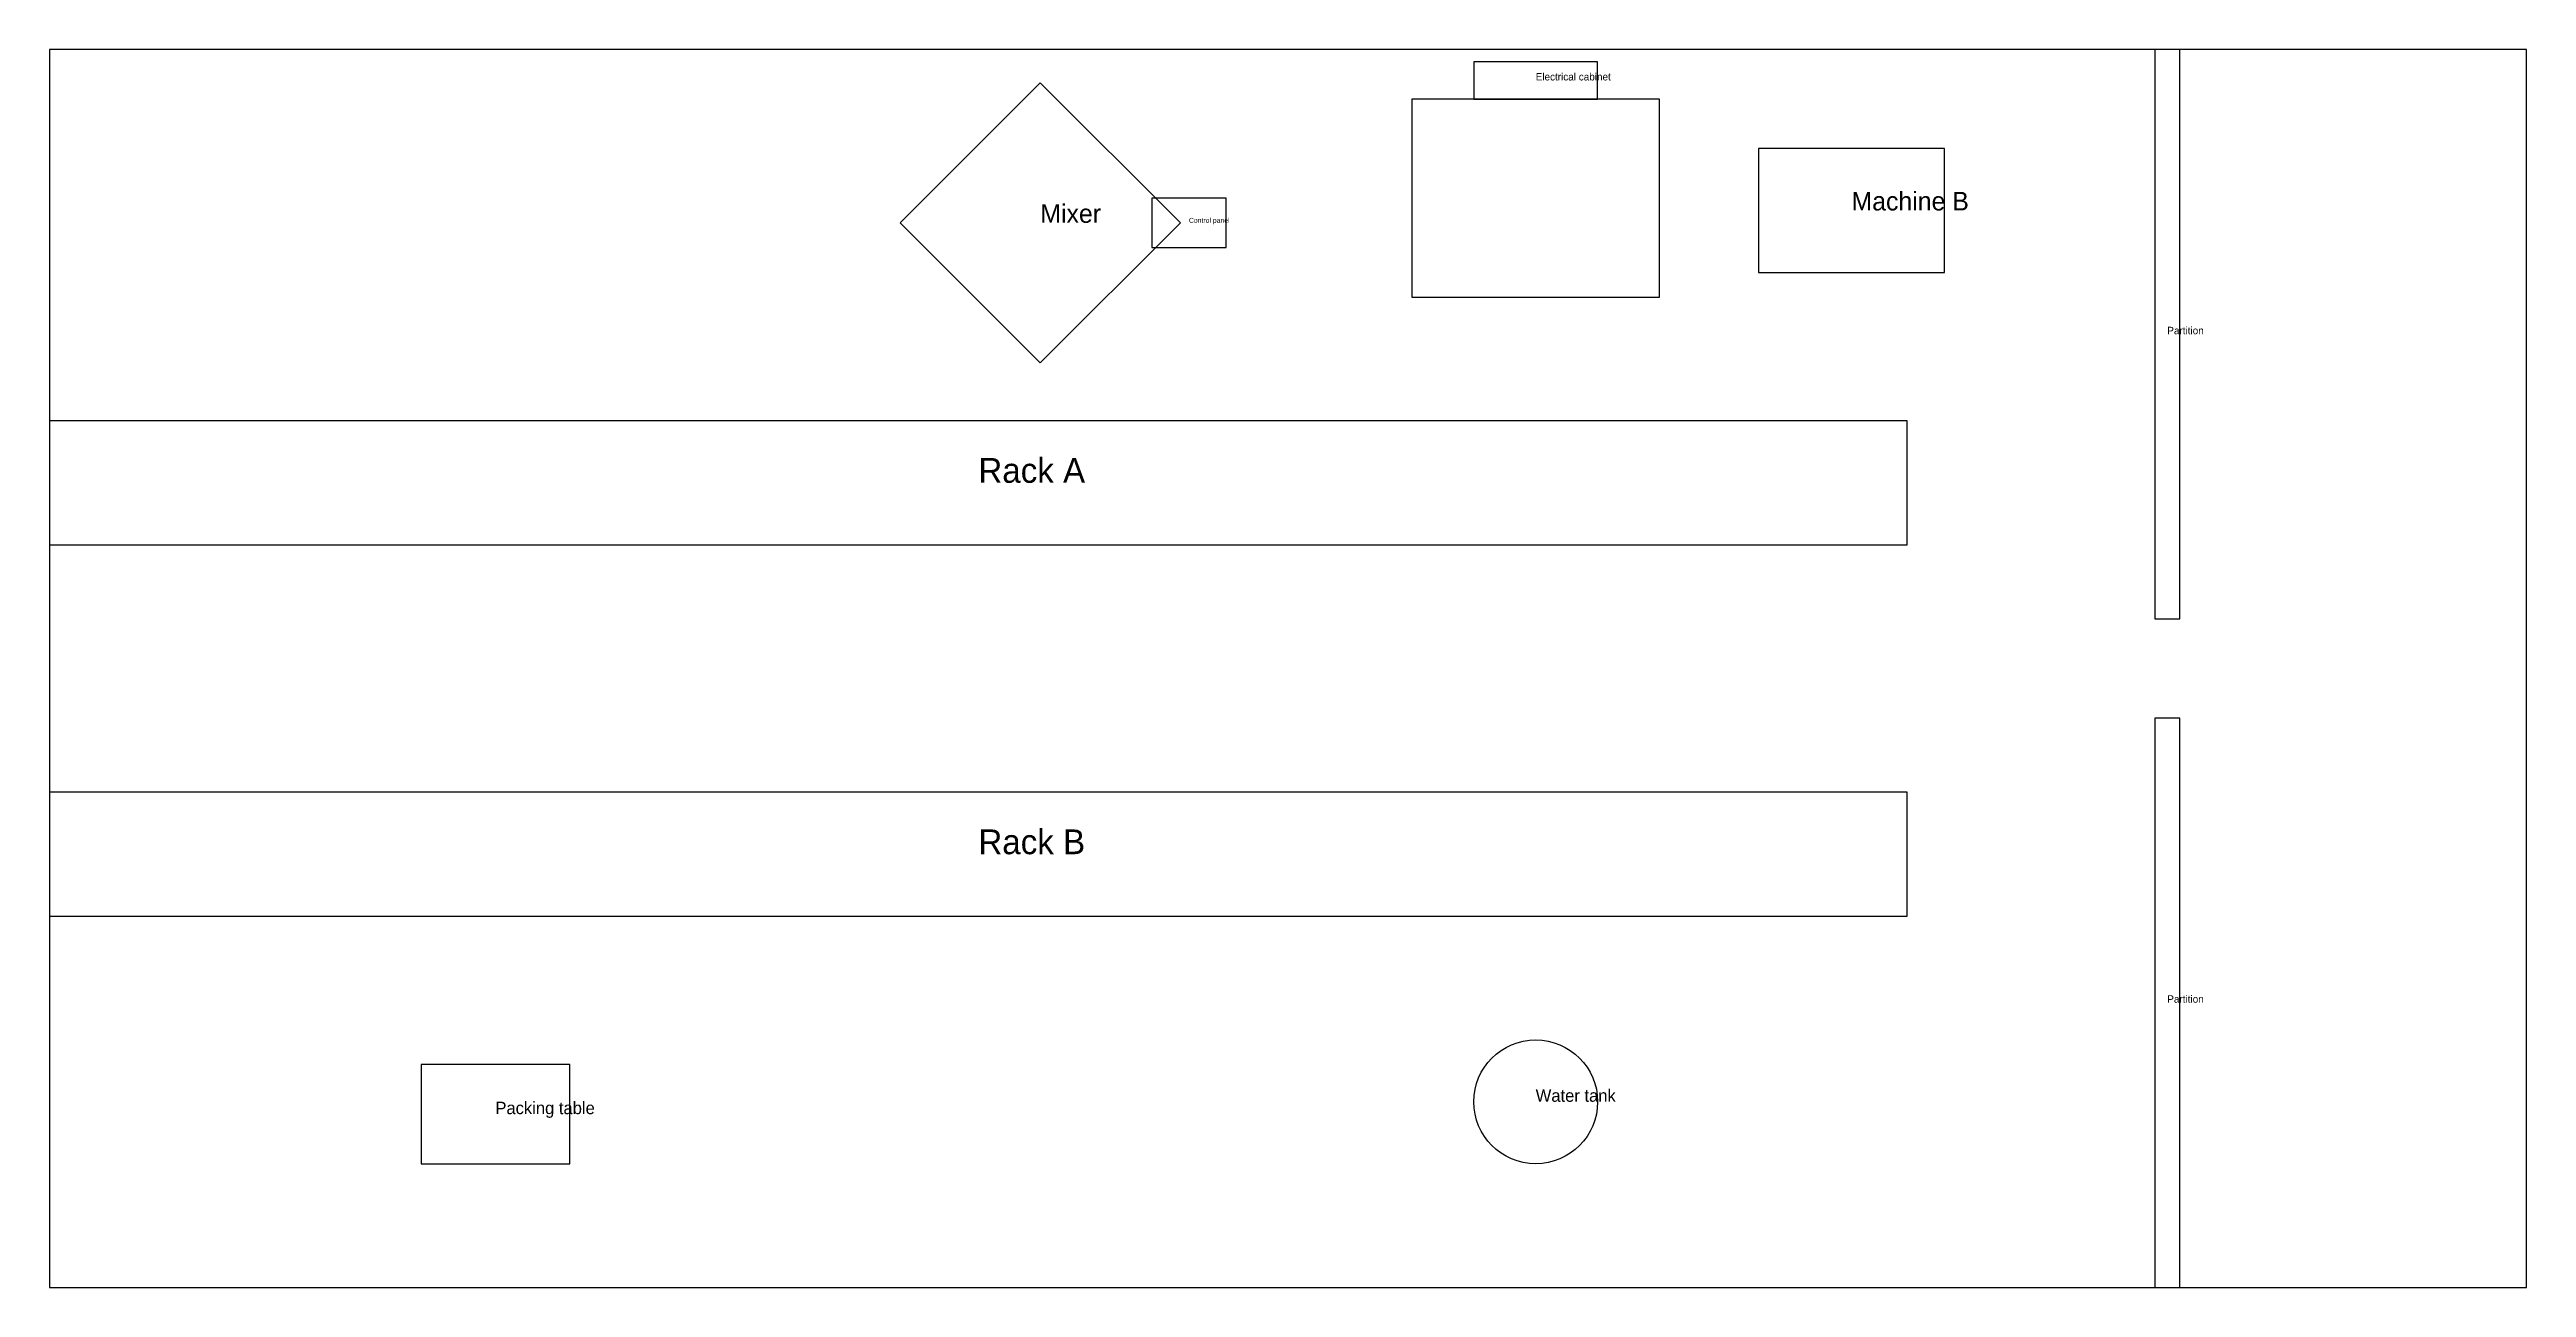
# Model space of a CAD drawing. Header units: millimetres. Extents: x 0 to 20000, y 0 to 10000.
import ezdxf

# ---------------------------------------------------------------- set-up
doc = ezdxf.new("R2010")
doc.units = ezdxf.units.MM
for name, color, linetype in [('A-WALL', 7, 'CONTINUOUS'), ('EQUIPMENT', 7, 'CONTINUOUS'), ('KEEP-CLEAR', 7, 'CONTINUOUS'), ('RACKS', 7, 'CONTINUOUS'), ('TANKS', 7, 'CONTINUOUS'), ('TEXT', 7, 'CONTINUOUS')]:
    doc.layers.add(name, color=color, linetype=linetype)

msp = doc.modelspace()

# ---------------------------------------------------------------- linework, layer by layer
at = {"layer": 'A-WALL'}
for points in [[(0, 0), (20000, 0), (20000, 10000), (0, 10000)], [(17000, 5400), (17200, 5400), (17200, 10000), (17000, 10000)], [(17000, 0), (17200, 0), (17200, 4600), (17000, 4600)]]:
    msp.add_lwpolyline(points, close=True, dxfattribs=at)
at = {"layer": 'EQUIPMENT'}
for points in [[(11500, 9600), (12500, 9600), (12500, 9900), (11500, 9900)], [(8000, 7468.629), (9131.371, 8600), (8000, 9731.371), (6868.629, 8600)], [(13800, 8200), (15300, 8200), (15300, 9200), (13800, 9200)], [(8900, 8400), (9500, 8400), (9500, 8800), (8900, 8800)], [(3000, 1000), (4200, 1000), (4200, 1800), (3000, 1800)]]:
    msp.add_lwpolyline(points, close=True, dxfattribs=at)
at = {"layer": 'KEEP-CLEAR'}
msp.add_lwpolyline([(11000, 8000), (13000, 8000), (13000, 9600), (11000, 9600)], close=True, dxfattribs=at)
at = {"layer": 'RACKS'}
for points in [[(0, 6000), (15000, 6000), (15000, 7000), (0, 7000)], [(0, 3000), (15000, 3000), (15000, 4000), (0, 4000)]]:
    msp.add_lwpolyline(points, close=True, dxfattribs=at)
at = {"layer": 'TANKS'}
msp.add_circle((12000, 1500), 500, dxfattribs=at)

# ---------------------------------------------------------------- texts
at = {"layer": 'TEXT'}
for s, height, p in [('Electrical cabinet', 60, (12000, 9750)), ('Machine B', 150, (14550, 8700)), ('Mixer', 150, (8000, 8600)), ('Control panel', 40, (9200, 8600)), ('Partition', 60, (17100, 7700)), ('Rack A', 200, (7500, 6500)), ('Rack B', 200, (7500, 3500)), ('Partition', 60, (17100, 2300)), ('Water tank', 100, (12000, 1500)), ('Packing table', 100, (3600, 1400))]:
    msp.add_text(s, height=height, dxfattribs=at).set_placement(p)

doc.saveas('drawing.dxf')
